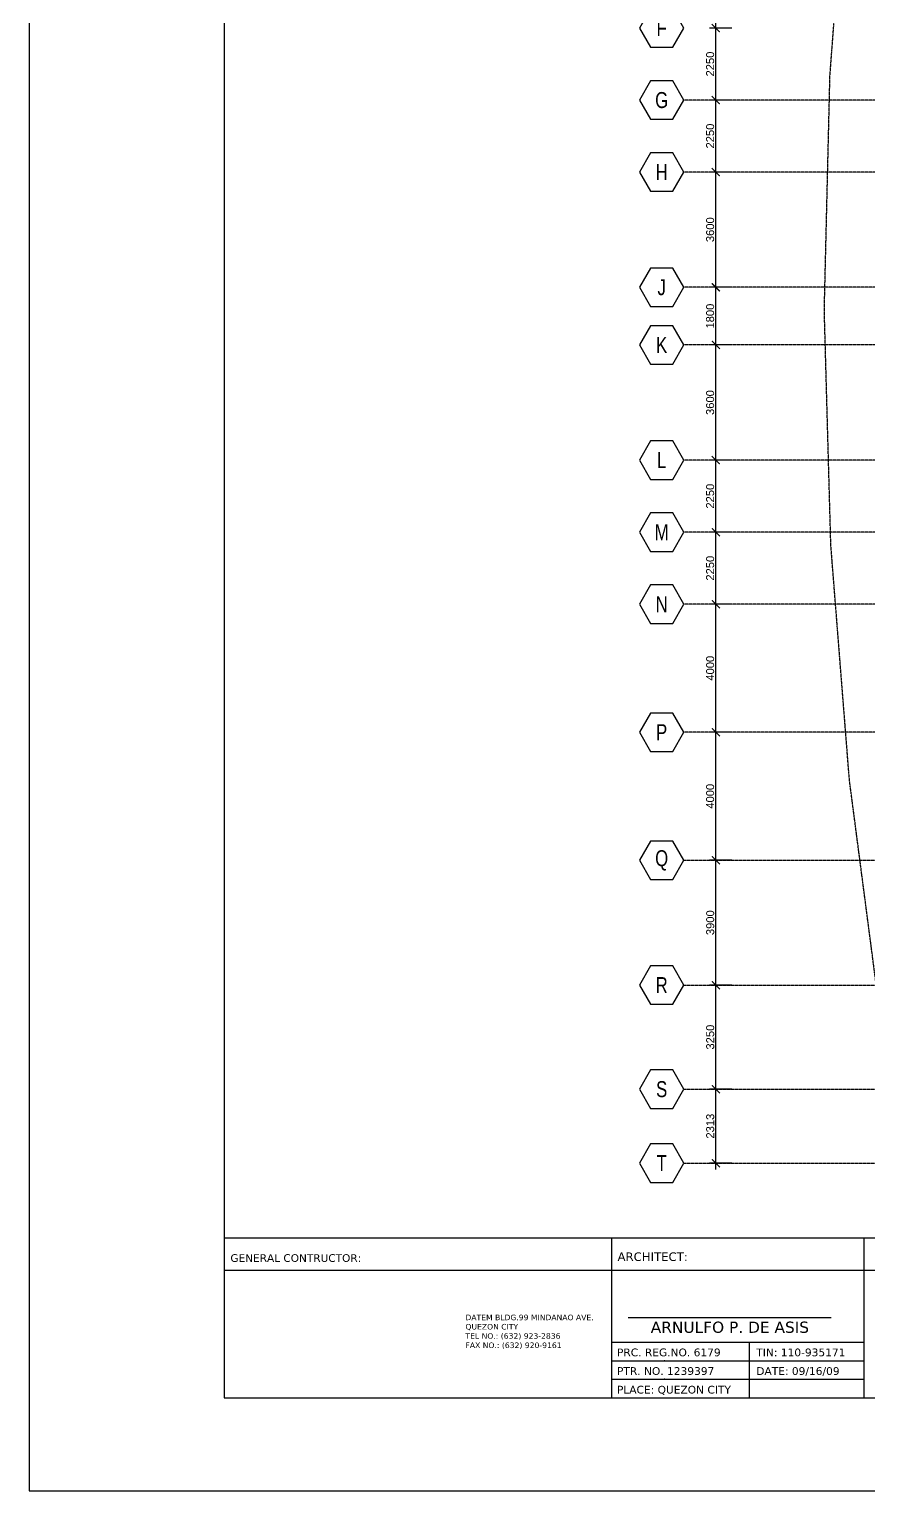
# Model space of a CAD drawing. Header units: inches. Extents: x -189245 to 740841, y -215444 to 469401.
# Drawn here: x 155755 to 181993, y -152678 to -107018 of the extents above; entities that cross this region are included whole.
import ezdxf
from ezdxf.enums import TextEntityAlignment as Align

# ---------------------------------------------------------------- set-up
doc = ezdxf.new("R2010")
doc.units = ezdxf.units.IN
doc.header["$LTSCALE"] = 10
doc.header["$MEASUREMENT"] = 0
doc.linetypes.add('GRID NORMAL$0$GRID BASEMENT$0$GRID GROUND$0$GRID$0$$0$PHANTOM', pattern=[2.5, 1.25, -0.25, 0.25, -0.25, 0.25, -0.25])
for name, color, linetype in [('3', 252, 'Continuous'), ('a-dim', 8, 'Continuous'), ('A-GRID', 8, 'Continuous'), ('TSG- plaster', 4, 'Continuous')]:
    doc.layers.add(name, color=color, linetype=linetype)
doc.layers.add('DEFPOINT', color=7, linetype='Continuous', plot=False)
doc.styles.add('GRID NORMAL$0$GRID BASEMENT$0$GRID GROUND$0$GRID$0$Standard', font='ARIAL.TTF')
doc.styles.add('loudet_font200', font='romans.shx')
doc.dimstyles.new('GRID NORMAL$0$GRID BASEMENT$0$GRID GROUND$0$GRID$0$Standard', dxfattribs={"dimtxt": 250, "dimasz": 0.18, "dimexe": 0.18, "dimexo": 0.0625, "dimgap": 50, "dimtad": 1, "dimdec": 0, "dimzin": 0, "dimdsep": 46, "dimtxsty": 'GRID NORMAL$0$GRID BASEMENT$0$GRID GROUND$0$GRID$0$Standard', "dimcen": 0.09, "dimadec": 0, "dimazin": 0, "dimtfac": 1, "dimtdec": 0, "dimtofl": 0, "dimtmove": 0, "dimatfit": 3, "dimfxl": 1, "dimtolj": 1, "dimtzin": 0, "dimarcsym": 0})

# ---------------------------------------------------------------- blocks, each defined once
blk = doc.blocks.new('GRID NORMAL$0$GRID BASEMENT$0$GRID GROUND$0$GRID$0$$0$GRID-H')
at = {"color": 3}
blk.add_lwpolyline([(-10.39, 6), (-13.86, 0), (-10.39, -6), (-3.46, -6), (0, 0), (-3.46, 6)], close=True, dxfattribs=at)
at = {"color": 6, "style": 'GRID NORMAL$0$GRID BASEMENT$0$GRID GROUND$0$GRID$0$Standard', "width": 0.75}
blk.add_attdef('H', text='', height=5, dxfattribs=at).set_placement((-6.93, 0), align=Align.MIDDLE)
blk = doc.blocks.new('GRID NORMAL$0$GRID BASEMENT$0$GRID GROUND$0$GRID$0$_ARCHTICK')
at = {"color": 0, "linetype": 'ByBlock', "ltscale": 20, "const_width": 0.15}
blk.add_lwpolyline([(-0.5, -0.5), (0.5, 0.5)], dxfattribs=at)
blk = doc.blocks.new('*D465')
at = {"layer": 'a-dim', "color": 0, "lineweight": -2, "ltscale": 500}
for p, q in [((-99204, -248787), (-99904, -248787)), ((-99704, -252987), (-99704, -248587)), ((-99204, -252787), (-99904, -252787))]:
    blk.add_line(p, q, dxfattribs=at)
at = {"layer": 'Defpoints', "color": 0, "ltscale": 500}
for p in [(-99704, -248787), (-99204, -248787), (-99204, -252787)]:
    blk.add_point(p, dxfattribs=at)
at = {"layer": 'a-dim', "color": 0, "lineweight": -2, "ltscale": 500, "xscale": 250, "yscale": 250, "zscale": 250}
for p, rotation in [((-99704, -248787), 90), ((-99704, -252787), 270)]:
    blk.add_blockref('GRID NORMAL$0$GRID BASEMENT$0$GRID GROUND$0$GRID$0$_ARCHTICK', p, dxfattribs=dict(at, rotation=rotation))
at = {"layer": 'a-dim', "color": 3, "ltscale": 500, "insert": (-99881, -250787), "char_height": 250, "attachment_point": 5, "rotation": 90, "style": 'GRID NORMAL$0$GRID BASEMENT$0$GRID GROUND$0$GRID$0$Standard'}
blk.add_mtext('\\A1;4000', dxfattribs=at)
blk = doc.blocks.new('*D466')
at = {"layer": 'a-dim', "color": 0, "lineweight": -2, "ltscale": 500}
for p, q in [((-99204, -252787), (-99904, -252787)), ((-99704, -255237), (-99704, -252587)), ((-99204, -255037), (-99904, -255037))]:
    blk.add_line(p, q, dxfattribs=at)
at = {"layer": 'Defpoints', "color": 0, "ltscale": 500}
for p in [(-99704, -252787), (-99204, -252787), (-99204, -255037)]:
    blk.add_point(p, dxfattribs=at)
at = {"layer": 'a-dim', "color": 0, "lineweight": -2, "ltscale": 500, "xscale": 250, "yscale": 250, "zscale": 250}
for p, rotation in [((-99704, -252787), 90), ((-99704, -255037), 270)]:
    blk.add_blockref('GRID NORMAL$0$GRID BASEMENT$0$GRID GROUND$0$GRID$0$_ARCHTICK', p, dxfattribs=dict(at, rotation=rotation))
at = {"layer": 'a-dim', "color": 3, "ltscale": 500, "insert": (-99881, -253912), "char_height": 250, "attachment_point": 5, "rotation": 90, "style": 'GRID NORMAL$0$GRID BASEMENT$0$GRID GROUND$0$GRID$0$Standard'}
blk.add_mtext('\\A1;2250', dxfattribs=at)
blk = doc.blocks.new('*D467')
at = {"layer": 'a-dim', "color": 0, "lineweight": -2, "ltscale": 500}
for p, q in [((-99204, -255037), (-99904, -255037)), ((-99704, -257487), (-99704, -254837)), ((-99204, -257287), (-99904, -257287))]:
    blk.add_line(p, q, dxfattribs=at)
at = {"layer": 'Defpoints', "color": 0, "ltscale": 500}
for p in [(-99704, -255037), (-99204, -255037), (-99204, -257287)]:
    blk.add_point(p, dxfattribs=at)
at = {"layer": 'a-dim', "color": 0, "lineweight": -2, "ltscale": 500, "xscale": 250, "yscale": 250, "zscale": 250}
for p, rotation in [((-99704, -255037), 90), ((-99704, -257287), 270)]:
    blk.add_blockref('GRID NORMAL$0$GRID BASEMENT$0$GRID GROUND$0$GRID$0$_ARCHTICK', p, dxfattribs=dict(at, rotation=rotation))
at = {"layer": 'a-dim', "color": 3, "ltscale": 500, "insert": (-99881, -256162), "char_height": 250, "attachment_point": 5, "rotation": 90, "style": 'GRID NORMAL$0$GRID BASEMENT$0$GRID GROUND$0$GRID$0$Standard'}
blk.add_mtext('\\A1;2250', dxfattribs=at)
blk = doc.blocks.new('*D468')
at = {"layer": 'a-dim', "color": 0, "lineweight": -2, "ltscale": 500}
for p, q in [((-99704, -262887), (-99704, -260687)), ((-99204, -260887), (-99904, -260887)), ((-99204, -262687), (-99904, -262687))]:
    blk.add_line(p, q, dxfattribs=at)
at = {"layer": 'Defpoints', "color": 0, "ltscale": 500}
for p in [(-99704, -260887), (-99204, -260887), (-99204, -262687)]:
    blk.add_point(p, dxfattribs=at)
at = {"layer": 'a-dim', "color": 0, "lineweight": -2, "ltscale": 500, "xscale": 250, "yscale": 250, "zscale": 250}
for p, rotation in [((-99704, -260887), 90), ((-99704, -262687), 270)]:
    blk.add_blockref('GRID NORMAL$0$GRID BASEMENT$0$GRID GROUND$0$GRID$0$_ARCHTICK', p, dxfattribs=dict(at, rotation=rotation))
at = {"layer": 'a-dim', "color": 3, "ltscale": 500, "insert": (-99881, -261787), "char_height": 250, "attachment_point": 5, "rotation": 90, "style": 'GRID NORMAL$0$GRID BASEMENT$0$GRID GROUND$0$GRID$0$Standard'}
blk.add_mtext('\\A1;1800', dxfattribs=at)
blk = doc.blocks.new('*D469')
at = {"layer": 'a-dim', "color": 0, "lineweight": -2, "ltscale": 500}
for p, q in [((-99704, -268737), (-99704, -266087)), ((-99204, -266287), (-99904, -266287)), ((-99204, -268537), (-99904, -268537))]:
    blk.add_line(p, q, dxfattribs=at)
at = {"layer": 'Defpoints', "color": 0, "ltscale": 500}
for p in [(-99704, -266287), (-99204, -266287), (-99204, -268537)]:
    blk.add_point(p, dxfattribs=at)
at = {"layer": 'a-dim', "color": 0, "lineweight": -2, "ltscale": 500, "xscale": 250, "yscale": 250, "zscale": 250}
for p, rotation in [((-99704, -266287), 90), ((-99704, -268537), 270)]:
    blk.add_blockref('GRID NORMAL$0$GRID BASEMENT$0$GRID GROUND$0$GRID$0$_ARCHTICK', p, dxfattribs=dict(at, rotation=rotation))
at = {"layer": 'a-dim', "color": 3, "ltscale": 500, "insert": (-99881, -267412), "char_height": 250, "attachment_point": 5, "rotation": 90, "style": 'GRID NORMAL$0$GRID BASEMENT$0$GRID GROUND$0$GRID$0$Standard'}
blk.add_mtext('\\A1;2250', dxfattribs=at)
blk = doc.blocks.new('*D470')
at = {"layer": 'a-dim', "color": 0, "lineweight": -2, "ltscale": 500}
for p, q in [((-99704, -270987), (-99704, -268337)), ((-99204, -268537), (-99904, -268537)), ((-99204, -270787), (-99904, -270787))]:
    blk.add_line(p, q, dxfattribs=at)
at = {"layer": 'Defpoints', "color": 0, "ltscale": 500}
for p in [(-99704, -268537), (-99204, -268537), (-99204, -270787)]:
    blk.add_point(p, dxfattribs=at)
at = {"layer": 'a-dim', "color": 0, "lineweight": -2, "ltscale": 500, "xscale": 250, "yscale": 250, "zscale": 250}
for p, rotation in [((-99704, -268537), 90), ((-99704, -270787), 270)]:
    blk.add_blockref('GRID NORMAL$0$GRID BASEMENT$0$GRID GROUND$0$GRID$0$_ARCHTICK', p, dxfattribs=dict(at, rotation=rotation))
at = {"layer": 'a-dim', "color": 3, "ltscale": 500, "insert": (-99881, -269662), "char_height": 250, "attachment_point": 5, "rotation": 90, "style": 'GRID NORMAL$0$GRID BASEMENT$0$GRID GROUND$0$GRID$0$Standard'}
blk.add_mtext('\\A1;2250', dxfattribs=at)
blk = doc.blocks.new('*D471')
at = {"layer": 'a-dim', "color": 0, "lineweight": -2, "ltscale": 500}
for p, q in [((-99704, -274987), (-99704, -270587)), ((-99204, -270787), (-99904, -270787)), ((-99204, -274787), (-99904, -274787))]:
    blk.add_line(p, q, dxfattribs=at)
at = {"layer": 'Defpoints', "color": 0, "ltscale": 500}
for p in [(-99704, -270787), (-99204, -270787), (-99204, -274787)]:
    blk.add_point(p, dxfattribs=at)
at = {"layer": 'a-dim', "color": 0, "lineweight": -2, "ltscale": 500, "xscale": 250, "yscale": 250, "zscale": 250}
for p, rotation in [((-99704, -270787), 90), ((-99704, -274787), 270)]:
    blk.add_blockref('GRID NORMAL$0$GRID BASEMENT$0$GRID GROUND$0$GRID$0$_ARCHTICK', p, dxfattribs=dict(at, rotation=rotation))
at = {"layer": 'a-dim', "color": 3, "ltscale": 500, "insert": (-99881, -272787), "char_height": 250, "attachment_point": 5, "rotation": 90, "style": 'GRID NORMAL$0$GRID BASEMENT$0$GRID GROUND$0$GRID$0$Standard'}
blk.add_mtext('\\A1;4000', dxfattribs=at)
blk = doc.blocks.new('*D473')
at = {"layer": 'a-dim', "color": 0, "lineweight": -2, "ltscale": 500}
for p, q in [((-99704, -266487), (-99704, -262487)), ((-99204, -262687), (-99904, -262687)), ((-99204, -266287), (-99904, -266287))]:
    blk.add_line(p, q, dxfattribs=at)
at = {"layer": 'Defpoints', "color": 0, "ltscale": 500}
for p in [(-99704, -262687), (-99204, -262687), (-99204, -266287)]:
    blk.add_point(p, dxfattribs=at)
at = {"layer": 'a-dim', "color": 0, "lineweight": -2, "ltscale": 500, "xscale": 250, "yscale": 250, "zscale": 250}
for p, rotation in [((-99704, -262687), 90), ((-99704, -266287), 270)]:
    blk.add_blockref('GRID NORMAL$0$GRID BASEMENT$0$GRID GROUND$0$GRID$0$_ARCHTICK', p, dxfattribs=dict(at, rotation=rotation))
at = {"layer": 'a-dim', "color": 3, "ltscale": 500, "insert": (-99881, -264487), "char_height": 250, "attachment_point": 5, "rotation": 90, "style": 'GRID NORMAL$0$GRID BASEMENT$0$GRID GROUND$0$GRID$0$Standard'}
blk.add_mtext('\\A1;3600', dxfattribs=at)
blk = doc.blocks.new('*D474')
at = {"layer": 'a-dim', "color": 0, "lineweight": -2, "ltscale": 500}
for p, q in [((-99204, -257287), (-99904, -257287)), ((-99704, -261087), (-99704, -257087)), ((-99204, -260887), (-99904, -260887))]:
    blk.add_line(p, q, dxfattribs=at)
at = {"layer": 'Defpoints', "color": 0, "ltscale": 500}
for p in [(-99704, -257287), (-99204, -257287), (-99204, -260887)]:
    blk.add_point(p, dxfattribs=at)
at = {"layer": 'a-dim', "color": 0, "lineweight": -2, "ltscale": 500, "xscale": 250, "yscale": 250, "zscale": 250}
for p, rotation in [((-99704, -257287), 90), ((-99704, -260887), 270)]:
    blk.add_blockref('GRID NORMAL$0$GRID BASEMENT$0$GRID GROUND$0$GRID$0$_ARCHTICK', p, dxfattribs=dict(at, rotation=rotation))
at = {"layer": 'a-dim', "color": 3, "ltscale": 500, "insert": (-99881, -259087), "char_height": 250, "attachment_point": 5, "rotation": 90, "style": 'GRID NORMAL$0$GRID BASEMENT$0$GRID GROUND$0$GRID$0$Standard'}
blk.add_mtext('\\A1;3600', dxfattribs=at)
blk = doc.blocks.new('*D475')
at = {"layer": 'a-dim', "color": 0, "lineweight": -2, "ltscale": 500}
for p, q in [((-99704, -274987), (-99704, -270587)), ((-99204, -270787), (-99904, -270787)), ((-99204, -274787), (-99904, -274787))]:
    blk.add_line(p, q, dxfattribs=at)
at = {"layer": 'Defpoints', "color": 0, "ltscale": 500}
for p in [(-99704, -270787), (-99204, -270787), (-99204, -274787)]:
    blk.add_point(p, dxfattribs=at)
at = {"layer": 'a-dim', "color": 0, "lineweight": -2, "ltscale": 500, "xscale": 250, "yscale": 250, "zscale": 250}
for p, rotation in [((-99704, -270787), 90), ((-99704, -274787), 270)]:
    blk.add_blockref('GRID NORMAL$0$GRID BASEMENT$0$GRID GROUND$0$GRID$0$_ARCHTICK', p, dxfattribs=dict(at, rotation=rotation))
at = {"layer": 'a-dim', "color": 3, "ltscale": 500, "insert": (-99881, -272787), "char_height": 250, "attachment_point": 5, "rotation": 90, "style": 'GRID NORMAL$0$GRID BASEMENT$0$GRID GROUND$0$GRID$0$Standard'}
blk.add_mtext('\\A1;4000', dxfattribs=at)
blk = doc.blocks.new('*D476')
at = {"layer": 'a-dim', "color": 0, "lineweight": -2, "ltscale": 500}
for p, q in [((-99204, -274787), (-99904, -274787)), ((-99704, -278987), (-99704, -274587)), ((-99204, -278787), (-99904, -278787))]:
    blk.add_line(p, q, dxfattribs=at)
at = {"layer": 'Defpoints', "color": 0, "ltscale": 500}
for p in [(-99704, -274787), (-99204, -274787), (-99204, -278787)]:
    blk.add_point(p, dxfattribs=at)
at = {"layer": 'a-dim', "color": 0, "lineweight": -2, "ltscale": 500, "xscale": 250, "yscale": 250, "zscale": 250}
for p, rotation in [((-99704, -274787), 90), ((-99704, -278787), 270)]:
    blk.add_blockref('GRID NORMAL$0$GRID BASEMENT$0$GRID GROUND$0$GRID$0$_ARCHTICK', p, dxfattribs=dict(at, rotation=rotation))
at = {"layer": 'a-dim', "color": 3, "ltscale": 500, "insert": (-99881, -276787), "char_height": 250, "attachment_point": 5, "rotation": 90, "style": 'GRID NORMAL$0$GRID BASEMENT$0$GRID GROUND$0$GRID$0$Standard'}
blk.add_mtext('\\A1;4000', dxfattribs=at)
blk = doc.blocks.new('*D477')
at = {"layer": 'a-dim', "color": 0, "lineweight": -2, "ltscale": 500}
for p, q in [((-99201, -278787), (-99901, -278787)), ((-99701, -282887), (-99701, -278587)), ((-99201, -282687), (-99901, -282687))]:
    blk.add_line(p, q, dxfattribs=at)
at = {"layer": 'Defpoints', "color": 0, "ltscale": 500}
for p in [(-99701, -278787), (-99201, -278787), (-99201, -282687)]:
    blk.add_point(p, dxfattribs=at)
at = {"layer": 'a-dim', "color": 0, "lineweight": -2, "ltscale": 500, "xscale": 250, "yscale": 250, "zscale": 250}
for p, rotation in [((-99701, -278787), 90), ((-99701, -282687), 270)]:
    blk.add_blockref('GRID NORMAL$0$GRID BASEMENT$0$GRID GROUND$0$GRID$0$_ARCHTICK', p, dxfattribs=dict(at, rotation=rotation))
at = {"layer": 'a-dim', "color": 3, "ltscale": 500, "insert": (-99878, -280737), "char_height": 250, "attachment_point": 5, "rotation": 90, "style": 'GRID NORMAL$0$GRID BASEMENT$0$GRID GROUND$0$GRID$0$Standard'}
blk.add_mtext('\\A1;3900', dxfattribs=at)
blk = doc.blocks.new('*D478')
at = {"layer": 'a-dim', "color": 0, "lineweight": -2, "ltscale": 500}
for p, q in [((-99701, -286137), (-99701, -282487)), ((-99201, -282687), (-99901, -282687)), ((-99201, -285937), (-99901, -285937))]:
    blk.add_line(p, q, dxfattribs=at)
at = {"layer": 'Defpoints', "color": 0, "ltscale": 500}
for p in [(-99701, -282687), (-99201, -282687), (-99201, -285937)]:
    blk.add_point(p, dxfattribs=at)
at = {"layer": 'a-dim', "color": 0, "lineweight": -2, "ltscale": 500, "xscale": 250, "yscale": 250, "zscale": 250}
for p, rotation in [((-99701, -282687), 90), ((-99701, -285937), 270)]:
    blk.add_blockref('GRID NORMAL$0$GRID BASEMENT$0$GRID GROUND$0$GRID$0$_ARCHTICK', p, dxfattribs=dict(at, rotation=rotation))
at = {"layer": 'a-dim', "color": 3, "ltscale": 500, "insert": (-99878, -284312), "char_height": 250, "attachment_point": 5, "rotation": 90, "style": 'GRID NORMAL$0$GRID BASEMENT$0$GRID GROUND$0$GRID$0$Standard'}
blk.add_mtext('\\A1;3250', dxfattribs=at)
blk = doc.blocks.new('*D479')
at = {"layer": 'a-dim', "color": 0, "lineweight": -2, "ltscale": 500}
for p, q in [((-99701, -288449), (-99701, -285737)), ((-99201, -285937), (-99901, -285937)), ((-99201, -288249), (-99901, -288249))]:
    blk.add_line(p, q, dxfattribs=at)
at = {"layer": 'Defpoints', "color": 0, "ltscale": 500}
for p in [(-99701, -285937), (-99201, -285937), (-99201, -288249)]:
    blk.add_point(p, dxfattribs=at)
at = {"layer": 'a-dim', "color": 0, "lineweight": -2, "ltscale": 500, "xscale": 250, "yscale": 250, "zscale": 250}
for p, rotation in [((-99701, -285937), 90), ((-99701, -288249), 270)]:
    blk.add_blockref('GRID NORMAL$0$GRID BASEMENT$0$GRID GROUND$0$GRID$0$_ARCHTICK', p, dxfattribs=dict(at, rotation=rotation))
at = {"layer": 'a-dim', "color": 3, "ltscale": 500, "insert": (-99878, -287093), "char_height": 250, "attachment_point": 5, "rotation": 90, "style": 'GRID NORMAL$0$GRID BASEMENT$0$GRID GROUND$0$GRID$0$Standard'}
blk.add_mtext('\\A1;2313', dxfattribs=at)
blk = doc.blocks.new('grid')
at = {"layer": 'A-GRID', "linetype": 'GRID NORMAL$0$GRID BASEMENT$0$GRID GROUND$0$GRID$0$$0$PHANTOM'}
for p, q in [((-33688.1, -255036.6), (-100703.5, -255036.6)), ((-33688.1, -257286.6), (-100703.5, -257286.6)), ((-33688.1, -260886.6), (-100703.6, -260886.6)), ((-33688.1, -262686.6), (-100703.6, -262686.6)), ((-33688.1, -266286.6), (-100703.6, -266286.6)), ((-33688.1, -268536.6), (-100703.6, -268536.6)), ((-33688.1, -270786.6), (-100703.6, -270786.6)), ((-33688.1, -274776.9), (-100703.6, -274786.6))]:
    blk.add_line(p, q, dxfattribs=at)
for points in [[(-100703.5, -278787), (-33688.1, -278784.6)], [(-100703.6, -282686.6), (-33688.1, -282686.6)], [(-100703.6, -285936.6), (-33688.1, -285936.6)], [(-100703.6, -288249.1), (-33688.1, -288249.1)]]:
    blk.add_lwpolyline(points, dxfattribs=at)
at = {"layer": 'A-GRID'}
ref = blk.add_blockref('GRID NORMAL$0$GRID BASEMENT$0$GRID GROUND$0$GRID$0$$0$GRID-H', (-102089.2, -252786.6), dxfattribs=dict(at, xscale=100, yscale=100, zscale=100, rotation=180))
ref.add_attrib('H', 'F', dxfattribs={"layer": '0', "color": 6, "height": 500, "style": 'GRID NORMAL$0$GRID BASEMENT$0$GRID GROUND$0$GRID$0$Standard', "width": 0.75}).set_placement((-101396.4, -252786.6), align=Align.MIDDLE)
ref = blk.add_blockref('GRID NORMAL$0$GRID BASEMENT$0$GRID GROUND$0$GRID$0$$0$GRID-H', (-102089.2, -255036.6), dxfattribs=dict(at, xscale=100, yscale=100, zscale=100, rotation=180))
ref.add_attrib('H', 'G', dxfattribs={"layer": '0', "color": 6, "height": 500, "style": 'GRID NORMAL$0$GRID BASEMENT$0$GRID GROUND$0$GRID$0$Standard', "width": 0.75}).set_placement((-101396.4, -255036.6), align=Align.MIDDLE)
ref = blk.add_blockref('GRID NORMAL$0$GRID BASEMENT$0$GRID GROUND$0$GRID$0$$0$GRID-H', (-102089.2, -257286.6), dxfattribs=dict(at, xscale=100, yscale=100, zscale=100, rotation=180))
ref.add_attrib('H', 'H', dxfattribs={"layer": '0', "color": 6, "height": 500, "style": 'GRID NORMAL$0$GRID BASEMENT$0$GRID GROUND$0$GRID$0$Standard', "width": 0.75}).set_placement((-101396.4, -257286.6), align=Align.MIDDLE)
ref = blk.add_blockref('GRID NORMAL$0$GRID BASEMENT$0$GRID GROUND$0$GRID$0$$0$GRID-H', (-102089.2, -260886.6), dxfattribs=dict(at, xscale=100, yscale=100, zscale=100, rotation=180))
ref.add_attrib('H', 'J', dxfattribs={"layer": '0', "color": 6, "height": 500, "style": 'GRID NORMAL$0$GRID BASEMENT$0$GRID GROUND$0$GRID$0$Standard', "width": 0.75}).set_placement((-101396.4, -260886.6), align=Align.MIDDLE)
ref = blk.add_blockref('GRID NORMAL$0$GRID BASEMENT$0$GRID GROUND$0$GRID$0$$0$GRID-H', (-102089.2, -262686.6), dxfattribs=dict(at, xscale=100, yscale=100, zscale=100, rotation=180))
ref.add_attrib('H', 'K', dxfattribs={"layer": '0', "color": 6, "height": 500, "style": 'GRID NORMAL$0$GRID BASEMENT$0$GRID GROUND$0$GRID$0$Standard', "width": 0.75}).set_placement((-101396.4, -262686.6), align=Align.MIDDLE)
ref = blk.add_blockref('GRID NORMAL$0$GRID BASEMENT$0$GRID GROUND$0$GRID$0$$0$GRID-H', (-102089.2, -266286.6), dxfattribs=dict(at, xscale=100, yscale=100, zscale=100, rotation=180))
ref.add_attrib('H', 'L', dxfattribs={"layer": '0', "color": 6, "height": 500, "style": 'GRID NORMAL$0$GRID BASEMENT$0$GRID GROUND$0$GRID$0$Standard', "width": 0.75}).set_placement((-101396.4, -266286.6), align=Align.MIDDLE)
ref = blk.add_blockref('GRID NORMAL$0$GRID BASEMENT$0$GRID GROUND$0$GRID$0$$0$GRID-H', (-102089.2, -268536.6), dxfattribs=dict(at, xscale=100, yscale=100, zscale=100, rotation=180))
ref.add_attrib('H', 'M', dxfattribs={"layer": '0', "color": 6, "height": 500, "style": 'GRID NORMAL$0$GRID BASEMENT$0$GRID GROUND$0$GRID$0$Standard', "width": 0.75}).set_placement((-101396.4, -268536.6), align=Align.MIDDLE)
ref = blk.add_blockref('GRID NORMAL$0$GRID BASEMENT$0$GRID GROUND$0$GRID$0$$0$GRID-H', (-102089.2, -270786.6), dxfattribs=dict(at, xscale=100, yscale=100, zscale=100, rotation=180))
ref.add_attrib('H', 'N', dxfattribs={"layer": '0', "color": 6, "height": 500, "style": 'GRID NORMAL$0$GRID BASEMENT$0$GRID GROUND$0$GRID$0$Standard', "width": 0.75}).set_placement((-101396.4, -270786.6), align=Align.MIDDLE)
ref = blk.add_blockref('GRID NORMAL$0$GRID BASEMENT$0$GRID GROUND$0$GRID$0$$0$GRID-H', (-102089.2, -274786.6), dxfattribs=dict(at, xscale=100, yscale=100, zscale=100, rotation=180))
ref.add_attrib('H', 'P', dxfattribs={"layer": '0', "color": 6, "height": 500, "style": 'GRID NORMAL$0$GRID BASEMENT$0$GRID GROUND$0$GRID$0$Standard', "width": 0.75}).set_placement((-101396.4, -274786.6), align=Align.MIDDLE)
ref = blk.add_blockref('GRID NORMAL$0$GRID BASEMENT$0$GRID GROUND$0$GRID$0$$0$GRID-H', (-102089.2, -278787), dxfattribs=dict(at, xscale=100, yscale=100, zscale=100, rotation=180))
ref.add_attrib('H', 'Q', dxfattribs={"layer": '0', "color": 6, "height": 500, "style": 'GRID NORMAL$0$GRID BASEMENT$0$GRID GROUND$0$GRID$0$Standard', "width": 0.75}).set_placement((-101396.4, -278787), align=Align.MIDDLE)
ref = blk.add_blockref('GRID NORMAL$0$GRID BASEMENT$0$GRID GROUND$0$GRID$0$$0$GRID-H', (-102089.2, -282686.6), dxfattribs=dict(at, xscale=100, yscale=100, zscale=100, rotation=180))
ref.add_attrib('H', 'R', dxfattribs={"layer": '0', "color": 6, "height": 500, "style": 'GRID NORMAL$0$GRID BASEMENT$0$GRID GROUND$0$GRID$0$Standard', "width": 0.75}).set_placement((-101396.4, -282686.6), align=Align.MIDDLE)
ref = blk.add_blockref('GRID NORMAL$0$GRID BASEMENT$0$GRID GROUND$0$GRID$0$$0$GRID-H', (-102089.2, -285936.6), dxfattribs=dict(at, xscale=100, yscale=100, zscale=100, rotation=180))
ref.add_attrib('H', 'S', dxfattribs={"layer": '0', "color": 6, "height": 500, "style": 'GRID NORMAL$0$GRID BASEMENT$0$GRID GROUND$0$GRID$0$Standard', "width": 0.75}).set_placement((-101396.4, -285936.6), align=Align.MIDDLE)
ref = blk.add_blockref('GRID NORMAL$0$GRID BASEMENT$0$GRID GROUND$0$GRID$0$$0$GRID-H', (-102089.2, -288249.1), dxfattribs=dict(at, xscale=100, yscale=100, zscale=100, rotation=180))
ref.add_attrib('H', 'T', dxfattribs={"layer": '0', "color": 6, "height": 500, "style": 'GRID NORMAL$0$GRID BASEMENT$0$GRID GROUND$0$GRID$0$Standard', "width": 0.75}).set_placement((-101396.4, -288249.1), align=Align.MIDDLE)
at = {"layer": 'a-dim', "ltscale": 500}
for base, p1, p2, picture, middle in [((-99703.6, -248786.6), (-99203.6, -252786.6), (-99203.6, -248786.6), '*D465', (-99881.2, -250786.6)), ((-99703.6, -252786.6), (-99203.6, -255036.6), (-99203.6, -252786.6), '*D466', (-99881.2, -253911.6)), ((-99703.6, -255036.6), (-99203.6, -257286.6), (-99203.6, -255036.6), '*D467', (-99881.2, -256161.6)), ((-99703.6, -257286.6), (-99203.6, -260886.6), (-99203.6, -257286.6), '*D474', (-99881.3, -259086.6)), ((-99703.6, -260886.6), (-99203.6, -262686.6), (-99203.6, -260886.6), '*D468', (-99881.2, -261786.6)), ((-99703.6, -262686.6), (-99203.6, -266286.6), (-99203.6, -262686.6), '*D473', (-99881.3, -264486.6)), ((-99703.6, -266286.6), (-99203.6, -268536.6), (-99203.6, -266286.6), '*D469', (-99881.2, -267411.6)), ((-99703.6, -268536.6), (-99203.6, -270786.6), (-99203.6, -268536.6), '*D470', (-99881.2, -269661.6)), ((-99703.6, -270786.6), (-99204, -274786.9), (-99203.6, -270786.6), '*D471', (-99881.2, -272786.8)), ((-99703.6, -270786.6), (-99204, -274786.9), (-99203.6, -270786.6), '*D475', (-99881.2, -272786.8)), ((-99703.6, -274786.6), (-99204, -278786.9), (-99203.6, -274786.6), '*D476', (-99881.2, -276786.8)), ((-99700.6, -278787), (-99201, -282686.6), (-99200.6, -278787), '*D477', (-99878.3, -280736.8)), ((-99700.6, -282686.6), (-99201, -285936.6), (-99200.6, -282686.6), '*D478', (-99878.3, -284311.6)), ((-99700.6145, -285936.6126), (-99201.0026, -288249.1481), (-99200.6145, -285936.6126), '*D479', (-99878.343, -287092.8804))]:
    dim = blk.add_linear_dim(base=base, p1=p1, p2=p2, angle=270, dimstyle='GRID NORMAL$0$GRID BASEMENT$0$GRID GROUND$0$GRID$0$Standard', override={"dimasz": 250, "dimexe": 200, "dimblk1": 'GRID NORMAL$0$GRID BASEMENT$0$GRID GROUND$0$GRID$0$_ARCHTICK', "dimblk2": 'GRID NORMAL$0$GRID BASEMENT$0$GRID GROUND$0$GRID$0$_ARCHTICK', "dimsah": 1, "dimdle": 200, "dimclrt": 3}, dxfattribs=at)
    dim.commit()
    dim.dimension.update_dxf_attribs({"geometry": picture, "text_midpoint": middle})

msp = doc.modelspace()

# ---------------------------------------------------------------- linework, layer by layer
at = {"layer": '3', "color": 251, "linetype": 'GRID NORMAL$0$GRID BASEMENT$0$GRID GROUND$0$GRID$0$$0$PHANTOM', "flags": 128}
msp.add_lwpolyline([(237371.35219, -102411.03171), (236907.36937, -111088.63621), (237289.02822, -123192.62054), (238264.2428, -131263.91886), (183600.45806, -144612.45953), (182343.32397, -137766.93444), (181388.25096, -130469.16522), (180807.8851, -123132.083), (180604.30197, -115794.90685), (180780.48662, -108467.02455), (181335.07245, -101137.97723), (182262.72419, -93856.83294), (183496.50524, -87007.06036), (237390.30657, -102403.83529)], dxfattribs=at)
at = {"layer": 'DEFPOINT', "color": 5}
msp.add_line((161847.93173, -144778.22268), (257047.93173, -144778.22268), dxfattribs=at)
at = {"layer": 'DEFPOINT'}
for p, q in [((173961.65993, -149778.22268), (173961.65993, -144778.22268)), ((161847.93173, -145786.75492), (257047.93173, -145786.75492)), ((173961.65993, -148031.45233), (181838.07735, -148031.45233)), ((178259.75041, -148031.45233), (178259.75041, -149778.22268)), ((173961.65993, -148613.70911), (181838.07735, -148613.70911)), ((173961.65993, -149195.9659), (181838.07735, -149195.9659))]:
    msp.add_line(p, q, dxfattribs=at)
at = {"layer": 'DEFPOINT', "linetype": 'Continuous'}
for p, q in [((181839.09778, -144778.22268), (181839.09778, -149778.22268)), ((174478.50623, -147266.86116), (180822.75601, -147266.86116))]:
    msp.add_line(p, q, dxfattribs=at)
at = {"layer": 'DEFPOINT', "color": 2}
msp.add_lwpolyline([(155754.93173, -152678.22268), (260754.93173, -152678.22268), (260754.93173, -78428.22268), (155754.93173, -78428.22268)], close=True, dxfattribs=at)
at = {"layer": 'DEFPOINT', "color": 5}
msp.add_lwpolyline([(161847.93173, -149778.22268), (257047.93173, -149778.22268), (257047.93173, -81328.22268), (161847.93173, -81328.22268)], close=True, dxfattribs=at)
at = {"layer": 'DEFPOINT', "linetype": 'Continuous'}
for p in [(175609.14167, -148613.70911), (175609.14167, -149195.9659)]:
    msp.add_point(p, dxfattribs=at)

# ---------------------------------------------------------------- block references
at = {"layer": 'TSG- plaster'}
msp.add_blockref('grid', (276916.94016, 145805.75787), dxfattribs=at)

# ---------------------------------------------------------------- texts
at = {"layer": 'DEFPOINT', "linetype": 'Continuous', "attachment_point": 1, "style": 'loudet_font200'}
for s, insert, char_height, width in [('{\\fVerdana|b0|i0|c0|p34;GENERAL CONTRUCTOR:}', (162042.50461, -145287.82213), 239.5008, 4543.466049), ('{\\fVerdana|b0|i0|c0|p34;ARCHITECT:}', (174141.40973, -145232.38515), 266.112, 7504.9885618), ('{\\fVerdana|b0|i0|c0|p34;\\P\\H0.66667x;DATEM BLDG.99 MINDANAO AVE. QUEZON CITY\\PTEL NO.: (632) 923-2836\\PFAX NO.: (632) 920-9161}', (169387.74021, -146740.68235), 261.0175128, 4684.0400502), ('{\\fVerdana|b0|i0|c0|p34;ARNULFO P. DE ASIS}', (175178.55603, -147394.15136), 350, 6822.7168743), ('{\\fVerdana|b0|i0|c0|p34;PRC. REG.NO. 6179 }', (174123.32212, -148234.21446), 241.92, 6822.7168743), ('{\\fVerdana|b0|i0|c0|p34;TIN: 110-935171}', (178477.84218, -148234.21446), 241.92, 6822.7168743), ('{\\fVerdana|b0|i0|c0|p34;PTR. NO. 1239397}', (174123.32212, -148816.47124), 241.92, 6822.7168743), ('{\\fVerdana|b0|i0|c0|p34;DATE: 09/16/09}', (178477.84218, -148816.47124), 241.92, 6822.7168743), ('{\\fVerdana|b0|i0|c0|p34;PLACE: QUEZON CITY}', (174123.32212, -149398.72802), 241.92, 6822.7168743)]:
    msp.add_mtext(s, dxfattribs=dict(at, insert=insert, char_height=char_height, width=width))

doc.saveas('drawing.dxf')
